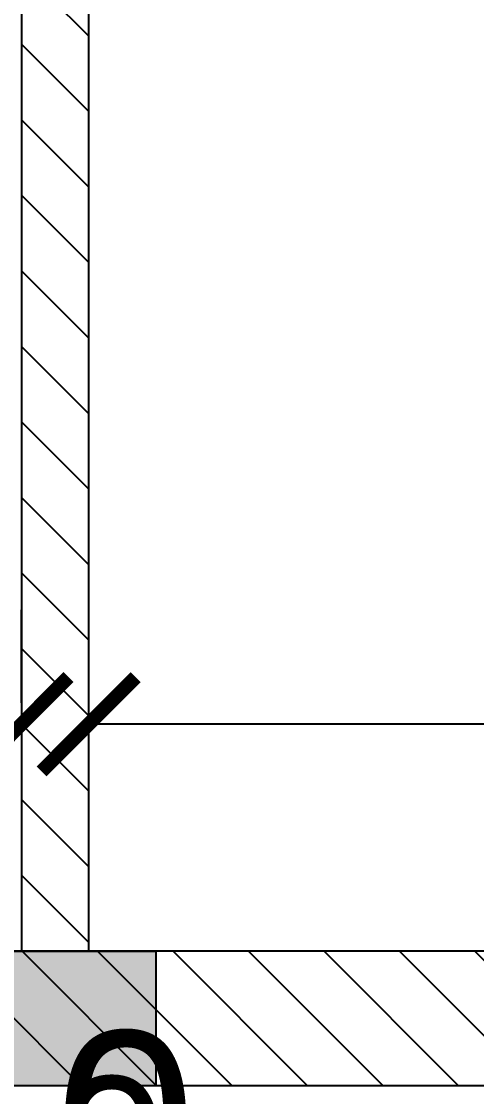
# Model space of a CAD drawing. Header units: millimetres. Extents: x -26398 to 135532, y -376633 to 43268.
# Drawn here: x 16674.6 to 16742.3, y -358682.6 to -358522.8 of the extents above; entities that cross this region are included whole.
import ezdxf

# ---------------------------------------------------------------- set-up
doc = ezdxf.new("R2010")
doc.units = ezdxf.units.MM
for name, color, linetype in [('0 @ 10', 7, 'Continuous'), ('0 @ 4.5', 7, 'Continuous'), ('0 @ 5', 7, 'Continuous'), ('0 @ 8', 7, 'Continuous'), ('DIM', 7, 'Continuous'), ('DIM @ 10', 7, 'Continuous'), ('DIM @ 4.5', 7, 'Continuous'), ('DIM @ 5', 7, 'Continuous'), ('DIM @ 8', 7, 'Continuous'), ('TƯỜNG', 52, 'Continuous')]:
    doc.layers.add(name, color=color, linetype=linetype)
doc.styles.get("Standard").update_dxf_attribs({"font": 'arial.ttf'})
doc.dimstyles.new('SCALE dimmatbang', dxfattribs={"dimscale": 70, "dimtxt": 2.7, "dimasz": 1.4, "dimexe": 1.7, "dimexo": 0.7, "dimtad": 1, "dimtoh": 1, "dimdec": 1, "dimtxsty": 'Standard', "dimblk": 'ARCHTICK', "dimcen": 2.5, "dimclrd": 1, "dimclre": 256, "dimadec": 0, "dimazin": 0, "dimtfac": 1, "dimtdec": 1, "dimtmove": 0, "dimatfit": 3, "dimfxl": 1, "dimarcsym": 0})

# ---------------------------------------------------------------- blocks, each defined once
blk = doc.blocks.new('_ArchTick')
at = {"color": 0, "linetype": 'ByBlock', "const_width": 0.15}
blk.add_lwpolyline([(-0.5, -0.5), (0.5, 0.5)], dxfattribs=at)
blk = doc.blocks.new('*D8820')
at = {"lineweight": -2, "transparency": 16777216}
for p, q in [((16674.6, -358684.15), (16674.6, -358714.25)), ((16684.6, -358684.15), (16684.6, -358714.25))]:
    blk.add_line(p, q, dxfattribs=at)
at = {"color": 1, "lineweight": -2, "transparency": 16777216}
blk.add_line((16674.6, -358706.6), (16684.6, -358706.6), dxfattribs=at)
at = {"layer": 'DEFPOINTS', "color": 0, "transparency": 16777216}
for p in [(16674.6, -358681), (16684.6, -358681), (16684.6, -358706.6)]:
    blk.add_point(p, dxfattribs=at)
at = {"color": 1, "lineweight": -2, "transparency": 16777216, "xscale": 6.3, "yscale": 6.3, "zscale": 6.3, "rotation": 180}
blk.add_blockref('_ArchTick', (16674.6, -358706.6), dxfattribs=at)
at = {"color": 1, "lineweight": -2, "transparency": 16777216, "xscale": 6.3, "yscale": 6.3, "zscale": 6.3}
blk.add_blockref('_ArchTick', (16684.6, -358706.6), dxfattribs=at)
at = {"color": 0, "transparency": 16777216, "insert": (16679.6, -358697.59), "char_height": 12.15, "attachment_point": 5}
blk.add_mtext('10', dxfattribs=at)
blk = doc.blocks.new('*D8821')
at = {"lineweight": -2, "transparency": 16777216}
for p, q in [((16674.6, -358688), (16674.6, -358723.6)), ((16684.6, -358688), (16684.6, -358723.6))]:
    blk.add_line(p, q, dxfattribs=at)
at = {"color": 1, "lineweight": -2, "transparency": 16777216}
for p, q in [((16674.6, -358706.6), (16660.6, -358706.6)), ((16674.6, -358706.6), (16684.6, -358706.6)), ((16684.6, -358706.6), (16698.6, -358706.6))]:
    blk.add_line(p, q, dxfattribs=at)
at = {"layer": 'DEFPOINTS', "color": 0, "transparency": 16777216}
for p in [(16674.6, -358681), (16684.6, -358681), (16684.6, -358706.6)]:
    blk.add_point(p, dxfattribs=at)
at = {"color": 1, "lineweight": -2, "transparency": 16777216, "xscale": 14, "yscale": 14, "zscale": 14}
blk.add_blockref('_ArchTick', (16674.6, -358706.6), dxfattribs=at)
at = {"color": 1, "lineweight": -2, "transparency": 16777216, "xscale": 14, "yscale": 14, "zscale": 14, "rotation": 180}
blk.add_blockref('_ArchTick', (16684.6, -358706.6), dxfattribs=at)
at = {"color": 0, "transparency": 16777216, "insert": (16679.6, -358686.57), "char_height": 27, "attachment_point": 5}
blk.add_mtext('10', dxfattribs=at)
blk = doc.blocks.new('*D8822')
at = {"lineweight": -2, "transparency": 16777216}
for p, q in [((16674.6, -358686.6), (16674.6, -358720.2)), ((16684.6, -358686.6), (16684.6, -358720.2))]:
    blk.add_line(p, q, dxfattribs=at)
at = {"color": 1, "lineweight": -2, "transparency": 16777216}
blk.add_line((16674.6, -358706.6), (16684.6, -358706.6), dxfattribs=at)
at = {"layer": 'DEFPOINTS', "color": 0, "transparency": 16777216}
for p in [(16674.6, -358681), (16684.6, -358681), (16684.6, -358706.6)]:
    blk.add_point(p, dxfattribs=at)
at = {"color": 1, "lineweight": -2, "transparency": 16777216, "xscale": 11.2, "yscale": 11.2, "zscale": 11.2, "rotation": 180}
blk.add_blockref('_ArchTick', (16674.6, -358706.6), dxfattribs=at)
at = {"color": 1, "lineweight": -2, "transparency": 16777216, "xscale": 11.2, "yscale": 11.2, "zscale": 11.2}
blk.add_blockref('_ArchTick', (16684.6, -358706.6), dxfattribs=at)
at = {"color": 0, "transparency": 16777216, "insert": (16679.6, -358690.57), "char_height": 21.6, "attachment_point": 5}
blk.add_mtext('10', dxfattribs=at)
blk = doc.blocks.new('*D8823')
at = {"lineweight": -2, "transparency": 16777216}
for p, q in [((16674.6, -358684.5), (16674.6, -358715.1)), ((16684.6, -358684.5), (16684.6, -358715.1))]:
    blk.add_line(p, q, dxfattribs=at)
at = {"color": 1, "lineweight": -2, "transparency": 16777216}
blk.add_line((16674.6, -358706.6), (16684.6, -358706.6), dxfattribs=at)
at = {"layer": 'DEFPOINTS', "color": 0, "transparency": 16777216}
for p in [(16674.6, -358681), (16684.6, -358681), (16684.6, -358706.6)]:
    blk.add_point(p, dxfattribs=at)
at = {"color": 1, "lineweight": -2, "transparency": 16777216, "xscale": 7, "yscale": 7, "zscale": 7, "rotation": 180}
blk.add_blockref('_ArchTick', (16674.6, -358706.6), dxfattribs=at)
at = {"color": 1, "lineweight": -2, "transparency": 16777216, "xscale": 7, "yscale": 7, "zscale": 7}
blk.add_blockref('_ArchTick', (16684.6, -358706.6), dxfattribs=at)
at = {"color": 0, "transparency": 16777216, "insert": (16679.6, -358696.58), "char_height": 13.5, "attachment_point": 5}
blk.add_mtext('10', dxfattribs=at)
blk = doc.blocks.new('*D8824')
at = {"layer": 'DEFPOINTS', "color": 0, "transparency": 16777216}
for p in [(16684.6, -358681), (16974.6, -358681), (16974.6, -358736.26)]:
    blk.add_point(p, dxfattribs=at)
at = {"layer": 'DIM', "lineweight": -2, "transparency": 16777216}
for p, q in [((16684.6, -358684.15), (16684.6, -358743.91)), ((16974.6, -358684.15), (16974.6, -358743.91))]:
    blk.add_line(p, q, dxfattribs=at)
at = {"layer": 'DIM', "color": 1, "lineweight": -2, "transparency": 16777216}
blk.add_line((16684.6, -358736.26), (16974.6, -358736.26), dxfattribs=at)
at = {"layer": 'DIM', "color": 1, "lineweight": -2, "transparency": 16777216, "xscale": 6.3, "yscale": 6.3, "zscale": 6.3, "rotation": 180}
blk.add_blockref('_ArchTick', (16684.6, -358736.26), dxfattribs=at)
at = {"layer": 'DIM', "color": 1, "lineweight": -2, "transparency": 16777216, "xscale": 6.3, "yscale": 6.3, "zscale": 6.3}
blk.add_blockref('_ArchTick', (16974.6, -358736.26), dxfattribs=at)
at = {"layer": 'DIM', "color": 0, "transparency": 16777216, "insert": (16829.6, -358727.24), "char_height": 12.15, "attachment_point": 5}
blk.add_mtext('290', dxfattribs=at)
blk = doc.blocks.new('*D8825')
at = {"layer": 'DEFPOINTS', "color": 0, "transparency": 16777216}
for p in [(16684.6, -358681), (16974.6, -358681), (16974.6, -358736.26)]:
    blk.add_point(p, dxfattribs=at)
at = {"layer": 'DIM', "lineweight": -2, "transparency": 16777216}
for p, q in [((16684.6, -358688), (16684.6, -358753.26)), ((16974.6, -358688), (16974.6, -358753.26))]:
    blk.add_line(p, q, dxfattribs=at)
at = {"layer": 'DIM', "color": 1, "lineweight": -2, "transparency": 16777216}
blk.add_line((16684.6, -358736.26), (16974.6, -358736.26), dxfattribs=at)
at = {"layer": 'DIM', "color": 1, "lineweight": -2, "transparency": 16777216, "xscale": 14, "yscale": 14, "zscale": 14, "rotation": 180}
blk.add_blockref('_ArchTick', (16684.6, -358736.26), dxfattribs=at)
at = {"layer": 'DIM', "color": 1, "lineweight": -2, "transparency": 16777216, "xscale": 14, "yscale": 14, "zscale": 14}
blk.add_blockref('_ArchTick', (16974.6, -358736.26), dxfattribs=at)
at = {"layer": 'DIM', "color": 0, "transparency": 16777216, "insert": (16829.6, -358716.22), "char_height": 27, "attachment_point": 5}
blk.add_mtext('290', dxfattribs=at)
blk = doc.blocks.new('*D8826')
at = {"layer": 'DEFPOINTS', "color": 0, "transparency": 16777216}
for p in [(16684.6, -358681), (16974.6, -358681), (16974.6, -358736.26)]:
    blk.add_point(p, dxfattribs=at)
at = {"layer": 'DIM', "lineweight": -2, "transparency": 16777216}
for p, q in [((16684.6, -358686.6), (16684.6, -358749.86)), ((16974.6, -358686.6), (16974.6, -358749.86))]:
    blk.add_line(p, q, dxfattribs=at)
at = {"layer": 'DIM', "color": 1, "lineweight": -2, "transparency": 16777216}
blk.add_line((16684.6, -358736.26), (16974.6, -358736.26), dxfattribs=at)
at = {"layer": 'DIM', "color": 1, "lineweight": -2, "transparency": 16777216, "xscale": 11.2, "yscale": 11.2, "zscale": 11.2, "rotation": 180}
blk.add_blockref('_ArchTick', (16684.6, -358736.26), dxfattribs=at)
at = {"layer": 'DIM', "color": 1, "lineweight": -2, "transparency": 16777216, "xscale": 11.2, "yscale": 11.2, "zscale": 11.2}
blk.add_blockref('_ArchTick', (16974.6, -358736.26), dxfattribs=at)
at = {"layer": 'DIM', "color": 0, "transparency": 16777216, "insert": (16829.6, -358720.23), "char_height": 21.6, "attachment_point": 5}
blk.add_mtext('290', dxfattribs=at)
blk = doc.blocks.new('*D8827')
at = {"layer": 'DEFPOINTS', "color": 0, "transparency": 16777216}
for p in [(16684.6, -358681), (16974.6, -358681), (16974.6, -358736.26)]:
    blk.add_point(p, dxfattribs=at)
at = {"layer": 'DIM', "lineweight": -2, "transparency": 16777216}
for p, q in [((16684.6, -358684.5), (16684.6, -358744.76)), ((16974.6, -358684.5), (16974.6, -358744.76))]:
    blk.add_line(p, q, dxfattribs=at)
at = {"layer": 'DIM', "color": 1, "lineweight": -2, "transparency": 16777216}
blk.add_line((16684.6, -358736.26), (16974.6, -358736.26), dxfattribs=at)
at = {"layer": 'DIM', "color": 1, "lineweight": -2, "transparency": 16777216, "xscale": 7, "yscale": 7, "zscale": 7, "rotation": 180}
blk.add_blockref('_ArchTick', (16684.6, -358736.26), dxfattribs=at)
at = {"layer": 'DIM', "color": 1, "lineweight": -2, "transparency": 16777216, "xscale": 7, "yscale": 7, "zscale": 7}
blk.add_blockref('_ArchTick', (16974.6, -358736.26), dxfattribs=at)
at = {"layer": 'DIM', "color": 0, "transparency": 16777216, "insert": (16829.6, -358726.24), "char_height": 13.5, "attachment_point": 5}
blk.add_mtext('290', dxfattribs=at)
blk = doc.blocks.new('*D8868')
at = {"layer": 'DEFPOINTS', "color": 0, "transparency": 16777216}
for p in [(16679.6, -358681), (16979.6, -358681), (16679.6, -358821.88)]:
    blk.add_point(p, dxfattribs=at)
at = {"layer": 'DIM', "lineweight": -2, "transparency": 16777216}
for p, q in [((16679.6, -358684.15), (16679.6, -358829.53)), ((16979.6, -358684.15), (16979.6, -358829.53))]:
    blk.add_line(p, q, dxfattribs=at)
at = {"layer": 'DIM', "color": 1, "lineweight": -2, "transparency": 16777216}
blk.add_line((16979.6, -358821.88), (16679.6, -358821.88), dxfattribs=at)
at = {"layer": 'DIM', "color": 1, "lineweight": -2, "transparency": 16777216, "xscale": 6.3, "yscale": 6.3, "zscale": 6.3, "rotation": 180}
blk.add_blockref('_ArchTick', (16679.6, -358821.88), dxfattribs=at)
at = {"layer": 'DIM', "color": 1, "lineweight": -2, "transparency": 16777216, "xscale": 6.3, "yscale": 6.3, "zscale": 6.3}
blk.add_blockref('_ArchTick', (16979.6, -358821.88), dxfattribs=at)
at = {"layer": 'DIM', "color": 0, "transparency": 16777216, "insert": (16829.6, -358812.86), "char_height": 12.15, "attachment_point": 5}
blk.add_mtext('300', dxfattribs=at)
blk = doc.blocks.new('*D8869')
at = {"layer": 'DEFPOINTS', "color": 0, "transparency": 16777216}
for p in [(16679.6, -358681), (16979.6, -358681), (16679.6, -358821.88)]:
    blk.add_point(p, dxfattribs=at)
at = {"layer": 'DIM', "lineweight": -2, "transparency": 16777216}
for p, q in [((16679.6, -358688), (16679.6, -358838.88)), ((16979.6, -358688), (16979.6, -358838.88))]:
    blk.add_line(p, q, dxfattribs=at)
at = {"layer": 'DIM', "color": 1, "lineweight": -2, "transparency": 16777216}
blk.add_line((16979.6, -358821.88), (16679.6, -358821.88), dxfattribs=at)
at = {"layer": 'DIM', "color": 1, "lineweight": -2, "transparency": 16777216, "xscale": 14, "yscale": 14, "zscale": 14, "rotation": 180}
blk.add_blockref('_ArchTick', (16679.6, -358821.88), dxfattribs=at)
at = {"layer": 'DIM', "color": 1, "lineweight": -2, "transparency": 16777216, "xscale": 14, "yscale": 14, "zscale": 14}
blk.add_blockref('_ArchTick', (16979.6, -358821.88), dxfattribs=at)
at = {"layer": 'DIM', "color": 0, "transparency": 16777216, "insert": (16829.6, -358801.84), "char_height": 27, "attachment_point": 5}
blk.add_mtext('300', dxfattribs=at)
blk = doc.blocks.new('*D8870')
at = {"layer": 'DEFPOINTS', "color": 0, "transparency": 16777216}
for p in [(16679.6, -358681), (16979.6, -358681), (16679.6, -358821.88)]:
    blk.add_point(p, dxfattribs=at)
at = {"layer": 'DIM', "lineweight": -2, "transparency": 16777216}
for p, q in [((16679.6, -358686.6), (16679.6, -358835.48)), ((16979.6, -358686.6), (16979.6, -358835.48))]:
    blk.add_line(p, q, dxfattribs=at)
at = {"layer": 'DIM', "color": 1, "lineweight": -2, "transparency": 16777216}
blk.add_line((16979.6, -358821.88), (16679.6, -358821.88), dxfattribs=at)
at = {"layer": 'DIM', "color": 1, "lineweight": -2, "transparency": 16777216, "xscale": 11.2, "yscale": 11.2, "zscale": 11.2, "rotation": 180}
blk.add_blockref('_ArchTick', (16679.6, -358821.88), dxfattribs=at)
at = {"layer": 'DIM', "color": 1, "lineweight": -2, "transparency": 16777216, "xscale": 11.2, "yscale": 11.2, "zscale": 11.2}
blk.add_blockref('_ArchTick', (16979.6, -358821.88), dxfattribs=at)
at = {"layer": 'DIM', "color": 0, "transparency": 16777216, "insert": (16829.6, -358805.85), "char_height": 21.6, "attachment_point": 5}
blk.add_mtext('300', dxfattribs=at)
blk = doc.blocks.new('*D8871')
at = {"layer": 'DEFPOINTS', "color": 0, "transparency": 16777216}
for p in [(16679.6, -358681), (16979.6, -358681), (16679.6, -358821.88)]:
    blk.add_point(p, dxfattribs=at)
at = {"layer": 'DIM', "lineweight": -2, "transparency": 16777216}
for p, q in [((16679.6, -358684.5), (16679.6, -358830.38)), ((16979.6, -358684.5), (16979.6, -358830.38))]:
    blk.add_line(p, q, dxfattribs=at)
at = {"layer": 'DIM', "color": 1, "lineweight": -2, "transparency": 16777216}
blk.add_line((16979.6, -358821.88), (16679.6, -358821.88), dxfattribs=at)
at = {"layer": 'DIM', "color": 1, "lineweight": -2, "transparency": 16777216, "xscale": 7, "yscale": 7, "zscale": 7, "rotation": 180}
blk.add_blockref('_ArchTick', (16679.6, -358821.88), dxfattribs=at)
at = {"layer": 'DIM', "color": 1, "lineweight": -2, "transparency": 16777216, "xscale": 7, "yscale": 7, "zscale": 7}
blk.add_blockref('_ArchTick', (16979.6, -358821.88), dxfattribs=at)
at = {"layer": 'DIM', "color": 0, "transparency": 16777216, "insert": (16829.6, -358811.86), "char_height": 13.5, "attachment_point": 5}
blk.add_mtext('300', dxfattribs=at)
blk = doc.blocks.new('*D8872')
at = {"layer": 'DEFPOINTS', "color": 0, "transparency": 16777216}
for p in [(16079.6, -358681), (16679.6, -358681), (16079.6, -358821.88)]:
    blk.add_point(p, dxfattribs=at)
at = {"layer": 'DIM', "lineweight": -2, "transparency": 16777216}
for p, q in [((16079.6, -358684.15), (16079.6, -358829.53)), ((16679.6, -358684.15), (16679.6, -358829.53))]:
    blk.add_line(p, q, dxfattribs=at)
at = {"layer": 'DIM', "color": 1, "lineweight": -2, "transparency": 16777216}
blk.add_line((16679.6, -358821.88), (16079.6, -358821.88), dxfattribs=at)
at = {"layer": 'DIM', "color": 1, "lineweight": -2, "transparency": 16777216, "xscale": 6.3, "yscale": 6.3, "zscale": 6.3, "rotation": 180}
blk.add_blockref('_ArchTick', (16079.6, -358821.88), dxfattribs=at)
at = {"layer": 'DIM', "color": 1, "lineweight": -2, "transparency": 16777216, "xscale": 6.3, "yscale": 6.3, "zscale": 6.3}
blk.add_blockref('_ArchTick', (16679.6, -358821.88), dxfattribs=at)
at = {"layer": 'DIM', "color": 0, "transparency": 16777216, "insert": (16379.6, -358812.87), "char_height": 12.15, "attachment_point": 5}
blk.add_mtext('600', dxfattribs=at)
blk = doc.blocks.new('*D8873')
at = {"layer": 'DEFPOINTS', "color": 0, "transparency": 16777216}
for p in [(16079.6, -358681), (16679.6, -358681), (16079.6, -358821.88)]:
    blk.add_point(p, dxfattribs=at)
at = {"layer": 'DIM', "lineweight": -2, "transparency": 16777216}
for p, q in [((16079.6, -358688), (16079.6, -358838.88)), ((16679.6, -358688), (16679.6, -358838.88))]:
    blk.add_line(p, q, dxfattribs=at)
at = {"layer": 'DIM', "color": 1, "lineweight": -2, "transparency": 16777216}
blk.add_line((16679.6, -358821.88), (16079.6, -358821.88), dxfattribs=at)
at = {"layer": 'DIM', "color": 1, "lineweight": -2, "transparency": 16777216, "xscale": 14, "yscale": 14, "zscale": 14, "rotation": 180}
blk.add_blockref('_ArchTick', (16079.6, -358821.88), dxfattribs=at)
at = {"layer": 'DIM', "color": 1, "lineweight": -2, "transparency": 16777216, "xscale": 14, "yscale": 14, "zscale": 14}
blk.add_blockref('_ArchTick', (16679.6, -358821.88), dxfattribs=at)
at = {"layer": 'DIM', "color": 0, "transparency": 16777216, "insert": (16379.6, -358801.85), "char_height": 27, "attachment_point": 5}
blk.add_mtext('600', dxfattribs=at)
blk = doc.blocks.new('*D8874')
at = {"layer": 'DEFPOINTS', "color": 0, "transparency": 16777216}
for p in [(16079.6, -358681), (16679.6, -358681), (16079.6, -358821.88)]:
    blk.add_point(p, dxfattribs=at)
at = {"layer": 'DIM', "lineweight": -2, "transparency": 16777216}
for p, q in [((16079.6, -358686.6), (16079.6, -358835.48)), ((16679.6, -358686.6), (16679.6, -358835.48))]:
    blk.add_line(p, q, dxfattribs=at)
at = {"layer": 'DIM', "color": 1, "lineweight": -2, "transparency": 16777216}
blk.add_line((16679.6, -358821.88), (16079.6, -358821.88), dxfattribs=at)
at = {"layer": 'DIM', "color": 1, "lineweight": -2, "transparency": 16777216, "xscale": 11.2, "yscale": 11.2, "zscale": 11.2, "rotation": 180}
blk.add_blockref('_ArchTick', (16079.6, -358821.88), dxfattribs=at)
at = {"layer": 'DIM', "color": 1, "lineweight": -2, "transparency": 16777216, "xscale": 11.2, "yscale": 11.2, "zscale": 11.2}
blk.add_blockref('_ArchTick', (16679.6, -358821.88), dxfattribs=at)
at = {"layer": 'DIM', "color": 0, "transparency": 16777216, "insert": (16379.6, -358805.85), "char_height": 21.6, "attachment_point": 5}
blk.add_mtext('600', dxfattribs=at)
blk = doc.blocks.new('*D8875')
at = {"layer": 'DEFPOINTS', "color": 0, "transparency": 16777216}
for p in [(16079.6, -358681), (16679.6, -358681), (16079.6, -358821.88)]:
    blk.add_point(p, dxfattribs=at)
at = {"layer": 'DIM', "lineweight": -2, "transparency": 16777216}
for p, q in [((16079.6, -358684.5), (16079.6, -358830.38)), ((16679.6, -358684.5), (16679.6, -358830.38))]:
    blk.add_line(p, q, dxfattribs=at)
at = {"layer": 'DIM', "color": 1, "lineweight": -2, "transparency": 16777216}
blk.add_line((16679.6, -358821.88), (16079.6, -358821.88), dxfattribs=at)
at = {"layer": 'DIM', "color": 1, "lineweight": -2, "transparency": 16777216, "xscale": 7, "yscale": 7, "zscale": 7, "rotation": 180}
blk.add_blockref('_ArchTick', (16079.6, -358821.88), dxfattribs=at)
at = {"layer": 'DIM', "color": 1, "lineweight": -2, "transparency": 16777216, "xscale": 7, "yscale": 7, "zscale": 7}
blk.add_blockref('_ArchTick', (16679.6, -358821.88), dxfattribs=at)
at = {"layer": 'DIM', "color": 0, "transparency": 16777216, "insert": (16379.6, -358811.86), "char_height": 13.5, "attachment_point": 5}
blk.add_mtext('600', dxfattribs=at)
blk = doc.blocks.new('*D8676')
at = {"layer": 'DEFPOINTS', "color": 0, "transparency": 16777216}
for p in [(16684.6, -358627.25), (16684.6, -358627.25), (16974.6, -358627.25)]:
    blk.add_point(p, dxfattribs=at)
at = {"layer": 'DIM', "lineweight": -2, "transparency": 16777216}
for p, q in [((16684.6, -358624.1), (16684.6, -358619.6)), ((16974.6, -358624.1), (16974.6, -358619.6))]:
    blk.add_line(p, q, dxfattribs=at)
at = {"layer": 'DIM', "color": 1, "lineweight": -2, "transparency": 16777216}
blk.add_line((16974.6, -358627.25), (16684.6, -358627.25), dxfattribs=at)
at = {"layer": 'DIM', "color": 1, "lineweight": -2, "transparency": 16777216, "xscale": 6.3, "yscale": 6.3, "zscale": 6.3, "rotation": 180}
blk.add_blockref('_ArchTick', (16684.6, -358627.25), dxfattribs=at)
at = {"layer": 'DIM', "color": 1, "lineweight": -2, "transparency": 16777216, "xscale": 6.3, "yscale": 6.3, "zscale": 6.3}
blk.add_blockref('_ArchTick', (16974.6, -358627.25), dxfattribs=at)
at = {"layer": 'DIM', "color": 0, "transparency": 16777216, "insert": (16829.6, -358618.23), "char_height": 12.15, "attachment_point": 5}
blk.add_mtext('290', dxfattribs=at)
blk = doc.blocks.new('*D8677')
at = {"layer": 'DEFPOINTS', "color": 0, "transparency": 16777216}
for p in [(16684.6, -358627.25), (16684.6, -358627.25), (16974.6, -358627.25)]:
    blk.add_point(p, dxfattribs=at)
at = {"layer": 'DIM', "lineweight": -2, "transparency": 16777216}
for p, q in [((16684.6, -358620.25), (16684.6, -358610.25)), ((16974.6, -358620.25), (16974.6, -358610.25))]:
    blk.add_line(p, q, dxfattribs=at)
at = {"layer": 'DIM', "color": 1, "lineweight": -2, "transparency": 16777216}
blk.add_line((16974.6, -358627.25), (16684.6, -358627.25), dxfattribs=at)
at = {"layer": 'DIM', "color": 1, "lineweight": -2, "transparency": 16777216, "xscale": 14, "yscale": 14, "zscale": 14, "rotation": 180}
blk.add_blockref('_ArchTick', (16684.6, -358627.25), dxfattribs=at)
at = {"layer": 'DIM', "color": 1, "lineweight": -2, "transparency": 16777216, "xscale": 14, "yscale": 14, "zscale": 14}
blk.add_blockref('_ArchTick', (16974.6, -358627.25), dxfattribs=at)
at = {"layer": 'DIM', "color": 0, "transparency": 16777216, "insert": (16829.6, -358607.21), "char_height": 27, "attachment_point": 5}
blk.add_mtext('290', dxfattribs=at)
blk = doc.blocks.new('*D8678')
at = {"layer": 'DEFPOINTS', "color": 0, "transparency": 16777216}
for p in [(16684.6, -358627.25), (16684.6, -358627.25), (16974.6, -358627.25)]:
    blk.add_point(p, dxfattribs=at)
at = {"layer": 'DIM', "lineweight": -2, "transparency": 16777216}
for p, q in [((16684.6, -358621.65), (16684.6, -358613.65)), ((16974.6, -358621.65), (16974.6, -358613.65))]:
    blk.add_line(p, q, dxfattribs=at)
at = {"layer": 'DIM', "color": 1, "lineweight": -2, "transparency": 16777216}
blk.add_line((16974.6, -358627.25), (16684.6, -358627.25), dxfattribs=at)
at = {"layer": 'DIM', "color": 1, "lineweight": -2, "transparency": 16777216, "xscale": 11.2, "yscale": 11.2, "zscale": 11.2, "rotation": 180}
blk.add_blockref('_ArchTick', (16684.6, -358627.25), dxfattribs=at)
at = {"layer": 'DIM', "color": 1, "lineweight": -2, "transparency": 16777216, "xscale": 11.2, "yscale": 11.2, "zscale": 11.2}
blk.add_blockref('_ArchTick', (16974.6, -358627.25), dxfattribs=at)
at = {"layer": 'DIM', "color": 0, "transparency": 16777216, "insert": (16829.6, -358611.22), "char_height": 21.6, "attachment_point": 5}
blk.add_mtext('290', dxfattribs=at)
blk = doc.blocks.new('*D8679')
at = {"layer": 'DEFPOINTS', "color": 0, "transparency": 16777216}
for p in [(16684.6, -358627.25), (16684.6, -358627.25), (16974.6, -358627.25)]:
    blk.add_point(p, dxfattribs=at)
at = {"layer": 'DIM', "lineweight": -2, "transparency": 16777216}
for p, q in [((16684.6, -358623.75), (16684.6, -358618.75)), ((16974.6, -358623.75), (16974.6, -358618.75))]:
    blk.add_line(p, q, dxfattribs=at)
at = {"layer": 'DIM', "color": 1, "lineweight": -2, "transparency": 16777216}
blk.add_line((16974.6, -358627.25), (16684.6, -358627.25), dxfattribs=at)
at = {"layer": 'DIM', "color": 1, "lineweight": -2, "transparency": 16777216, "xscale": 7, "yscale": 7, "zscale": 7, "rotation": 180}
blk.add_blockref('_ArchTick', (16684.6, -358627.25), dxfattribs=at)
at = {"layer": 'DIM', "color": 1, "lineweight": -2, "transparency": 16777216, "xscale": 7, "yscale": 7, "zscale": 7}
blk.add_blockref('_ArchTick', (16974.6, -358627.25), dxfattribs=at)
at = {"layer": 'DIM', "color": 0, "transparency": 16777216, "insert": (16829.6, -358617.23), "char_height": 13.5, "attachment_point": 5}
blk.add_mtext('290', dxfattribs=at)
blk = doc.blocks.new('*D8692')
at = {"layer": 'DEFPOINTS', "color": 0, "transparency": 16777216}
for p in [(16614.35, -358291), (16674.6, -358291), (16674.6, -358661)]:
    blk.add_point(p, dxfattribs=at)
at = {"layer": 'DIM', "lineweight": -2, "transparency": 16777216}
for p, q in [((16671.45, -358291), (16606.7, -358291)), ((16671.45, -358661), (16606.7, -358661))]:
    blk.add_line(p, q, dxfattribs=at)
at = {"layer": 'DIM', "color": 1, "lineweight": -2, "transparency": 16777216}
blk.add_line((16614.35, -358661), (16614.35, -358291), dxfattribs=at)
at = {"layer": 'DIM', "color": 1, "lineweight": -2, "transparency": 16777216, "xscale": 6.3, "yscale": 6.3, "zscale": 6.3}
for p, rotation in [((16614.35, -358291), 90), ((16614.35, -358661), 270)]:
    blk.add_blockref('_ArchTick', p, dxfattribs=dict(at, rotation=rotation))
at = {"layer": 'DIM', "color": 0, "transparency": 16777216, "insert": (16605.33, -358476), "char_height": 12.15, "attachment_point": 5, "rotation": 90}
blk.add_mtext('370', dxfattribs=at)
blk = doc.blocks.new('*D8693')
at = {"layer": 'DEFPOINTS', "color": 0, "transparency": 16777216}
for p in [(16614.35, -358291), (16674.6, -358291), (16674.6, -358661)]:
    blk.add_point(p, dxfattribs=at)
at = {"layer": 'DIM', "lineweight": -2, "transparency": 16777216}
for p, q in [((16667.6, -358291), (16597.35, -358291)), ((16667.6, -358661), (16597.35, -358661))]:
    blk.add_line(p, q, dxfattribs=at)
at = {"layer": 'DIM', "color": 1, "lineweight": -2, "transparency": 16777216}
blk.add_line((16614.35, -358661), (16614.35, -358291), dxfattribs=at)
at = {"layer": 'DIM', "color": 1, "lineweight": -2, "transparency": 16777216, "xscale": 14, "yscale": 14, "zscale": 14}
for p, rotation in [((16614.35, -358291), 90), ((16614.35, -358661), 270)]:
    blk.add_blockref('_ArchTick', p, dxfattribs=dict(at, rotation=rotation))
at = {"layer": 'DIM', "color": 0, "transparency": 16777216, "insert": (16594.3, -358476), "char_height": 27, "attachment_point": 5, "rotation": 90}
blk.add_mtext('370', dxfattribs=at)
blk = doc.blocks.new('*D8694')
at = {"layer": 'DEFPOINTS', "color": 0, "transparency": 16777216}
for p in [(16614.35, -358291), (16674.6, -358291), (16674.6, -358661)]:
    blk.add_point(p, dxfattribs=at)
at = {"layer": 'DIM', "lineweight": -2, "transparency": 16777216}
for p, q in [((16669, -358291), (16600.75, -358291)), ((16669, -358661), (16600.75, -358661))]:
    blk.add_line(p, q, dxfattribs=at)
at = {"layer": 'DIM', "color": 1, "lineweight": -2, "transparency": 16777216}
blk.add_line((16614.35, -358661), (16614.35, -358291), dxfattribs=at)
at = {"layer": 'DIM', "color": 1, "lineweight": -2, "transparency": 16777216, "xscale": 11.2, "yscale": 11.2, "zscale": 11.2}
for p, rotation in [((16614.35, -358291), 90), ((16614.35, -358661), 270)]:
    blk.add_blockref('_ArchTick', p, dxfattribs=dict(at, rotation=rotation))
at = {"layer": 'DIM', "color": 0, "transparency": 16777216, "insert": (16598.31, -358476), "char_height": 21.6, "attachment_point": 5, "rotation": 90}
blk.add_mtext('370', dxfattribs=at)
blk = doc.blocks.new('*D8695')
at = {"layer": 'DEFPOINTS', "color": 0, "transparency": 16777216}
for p in [(16614.35, -358291), (16674.6, -358291), (16674.6, -358661)]:
    blk.add_point(p, dxfattribs=at)
at = {"layer": 'DIM', "lineweight": -2, "transparency": 16777216}
for p, q in [((16671.1, -358291), (16605.85, -358291)), ((16671.1, -358661), (16605.85, -358661))]:
    blk.add_line(p, q, dxfattribs=at)
at = {"layer": 'DIM', "color": 1, "lineweight": -2, "transparency": 16777216}
blk.add_line((16614.35, -358661), (16614.35, -358291), dxfattribs=at)
at = {"layer": 'DIM', "color": 1, "lineweight": -2, "transparency": 16777216, "xscale": 7, "yscale": 7, "zscale": 7}
for p, rotation in [((16614.35, -358291), 90), ((16614.35, -358661), 270)]:
    blk.add_blockref('_ArchTick', p, dxfattribs=dict(at, rotation=rotation))
at = {"layer": 'DIM', "color": 0, "transparency": 16777216, "insert": (16604.33, -358476), "char_height": 13.5, "attachment_point": 5, "rotation": 90}
blk.add_mtext('370', dxfattribs=at)
blk = doc.blocks.new('*D8696')
at = {"layer": 'DEFPOINTS', "color": 0, "transparency": 16777216}
for p in [(16089.6, -358627.24), (16089.6, -358627.24), (16674.6, -358627.24)]:
    blk.add_point(p, dxfattribs=at)
at = {"layer": 'DIM', "lineweight": -2, "transparency": 16777216}
for p, q in [((16089.6, -358624.09), (16089.6, -358619.59)), ((16674.6, -358624.09), (16674.6, -358619.59))]:
    blk.add_line(p, q, dxfattribs=at)
at = {"layer": 'DIM', "color": 1, "lineweight": -2, "transparency": 16777216}
blk.add_line((16674.6, -358627.24), (16089.6, -358627.24), dxfattribs=at)
at = {"layer": 'DIM', "color": 1, "lineweight": -2, "transparency": 16777216, "xscale": 6.3, "yscale": 6.3, "zscale": 6.3, "rotation": 180}
blk.add_blockref('_ArchTick', (16089.6, -358627.24), dxfattribs=at)
at = {"layer": 'DIM', "color": 1, "lineweight": -2, "transparency": 16777216, "xscale": 6.3, "yscale": 6.3, "zscale": 6.3}
blk.add_blockref('_ArchTick', (16674.6, -358627.24), dxfattribs=at)
at = {"layer": 'DIM', "color": 0, "transparency": 16777216, "insert": (16382.1, -358618.23), "char_height": 12.15, "attachment_point": 5}
blk.add_mtext('585', dxfattribs=at)
blk = doc.blocks.new('*D8697')
at = {"layer": 'DEFPOINTS', "color": 0, "transparency": 16777216}
for p in [(16089.6, -358627.24), (16089.6, -358627.24), (16674.6, -358627.24)]:
    blk.add_point(p, dxfattribs=at)
at = {"layer": 'DIM', "lineweight": -2, "transparency": 16777216}
for p, q in [((16089.6, -358620.24), (16089.6, -358610.24)), ((16674.6, -358620.24), (16674.6, -358610.24))]:
    blk.add_line(p, q, dxfattribs=at)
at = {"layer": 'DIM', "color": 1, "lineweight": -2, "transparency": 16777216}
blk.add_line((16674.6, -358627.24), (16089.6, -358627.24), dxfattribs=at)
at = {"layer": 'DIM', "color": 1, "lineweight": -2, "transparency": 16777216, "xscale": 14, "yscale": 14, "zscale": 14, "rotation": 180}
blk.add_blockref('_ArchTick', (16089.6, -358627.24), dxfattribs=at)
at = {"layer": 'DIM', "color": 1, "lineweight": -2, "transparency": 16777216, "xscale": 14, "yscale": 14, "zscale": 14}
blk.add_blockref('_ArchTick', (16674.6, -358627.24), dxfattribs=at)
at = {"layer": 'DIM', "color": 0, "transparency": 16777216, "insert": (16382.1, -358607.21), "char_height": 27, "attachment_point": 5}
blk.add_mtext('585', dxfattribs=at)
blk = doc.blocks.new('*D8698')
at = {"layer": 'DEFPOINTS', "color": 0, "transparency": 16777216}
for p in [(16089.6, -358627.24), (16089.6, -358627.24), (16674.6, -358627.24)]:
    blk.add_point(p, dxfattribs=at)
at = {"layer": 'DIM', "lineweight": -2, "transparency": 16777216}
for p, q in [((16089.6, -358621.64), (16089.6, -358613.64)), ((16674.6, -358621.64), (16674.6, -358613.64))]:
    blk.add_line(p, q, dxfattribs=at)
at = {"layer": 'DIM', "color": 1, "lineweight": -2, "transparency": 16777216}
blk.add_line((16674.6, -358627.24), (16089.6, -358627.24), dxfattribs=at)
at = {"layer": 'DIM', "color": 1, "lineweight": -2, "transparency": 16777216, "xscale": 11.2, "yscale": 11.2, "zscale": 11.2, "rotation": 180}
blk.add_blockref('_ArchTick', (16089.6, -358627.24), dxfattribs=at)
at = {"layer": 'DIM', "color": 1, "lineweight": -2, "transparency": 16777216, "xscale": 11.2, "yscale": 11.2, "zscale": 11.2}
blk.add_blockref('_ArchTick', (16674.6, -358627.24), dxfattribs=at)
at = {"layer": 'DIM', "color": 0, "transparency": 16777216, "insert": (16382.1, -358611.21), "char_height": 21.6, "attachment_point": 5}
blk.add_mtext('585', dxfattribs=at)
blk = doc.blocks.new('*D8699')
at = {"layer": 'DEFPOINTS', "color": 0, "transparency": 16777216}
for p in [(16089.6, -358627.24), (16089.6, -358627.24), (16674.6, -358627.24)]:
    blk.add_point(p, dxfattribs=at)
at = {"layer": 'DIM', "lineweight": -2, "transparency": 16777216}
for p, q in [((16089.6, -358623.74), (16089.6, -358618.74)), ((16674.6, -358623.74), (16674.6, -358618.74))]:
    blk.add_line(p, q, dxfattribs=at)
at = {"layer": 'DIM', "color": 1, "lineweight": -2, "transparency": 16777216}
blk.add_line((16674.6, -358627.24), (16089.6, -358627.24), dxfattribs=at)
at = {"layer": 'DIM', "color": 1, "lineweight": -2, "transparency": 16777216, "xscale": 7, "yscale": 7, "zscale": 7, "rotation": 180}
blk.add_blockref('_ArchTick', (16089.6, -358627.24), dxfattribs=at)
at = {"layer": 'DIM', "color": 1, "lineweight": -2, "transparency": 16777216, "xscale": 7, "yscale": 7, "zscale": 7}
blk.add_blockref('_ArchTick', (16674.6, -358627.24), dxfattribs=at)
at = {"layer": 'DIM', "color": 0, "transparency": 16777216, "insert": (16382.1, -358617.22), "char_height": 13.5, "attachment_point": 5}
blk.add_mtext('585', dxfattribs=at)
blk = doc.blocks.new('*U9352')
at = {"layer": '0 @ 10'}
dim = blk.add_linear_dim(base=(16684.6, -358706.6), p1=(16674.6, -358681), p2=(16684.6, -358681), angle=180, dimstyle='SCALE dimmatbang', override={"dimscale": 10, "dimtix": 0, "dimtofl": 1, "dimtmove": 0, "dimatfit": 3}, dxfattribs=at)
dim.commit()
dim.dimension.update_dxf_attribs({"geometry": '*D8821', "text_midpoint": (16679.6, -358706.6), "dimtype": 128})
at = {"layer": '0 @ 4.5'}
dim = blk.add_linear_dim(base=(16684.6, -358706.6), p1=(16674.6, -358681), p2=(16684.6, -358681), angle=180, dimstyle='SCALE dimmatbang', override={"dimscale": 4.5, "dimtix": 0, "dimtofl": 1, "dimtmove": 0, "dimatfit": 3}, dxfattribs=at)
dim.commit()
dim.dimension.update_dxf_attribs({"geometry": '*D8820', "text_midpoint": (16679.6, -358706.6), "dimtype": 128})
at = {"layer": '0 @ 5'}
dim = blk.add_linear_dim(base=(16684.6, -358706.6), p1=(16674.6, -358681), p2=(16684.6, -358681), angle=180, dimstyle='SCALE dimmatbang', override={"dimscale": 5, "dimtix": 0, "dimtofl": 1, "dimtmove": 0, "dimatfit": 3}, dxfattribs=at)
dim.commit()
dim.dimension.update_dxf_attribs({"geometry": '*D8823', "text_midpoint": (16679.6, -358706.6), "dimtype": 128})
at = {"layer": '0 @ 8'}
dim = blk.add_linear_dim(base=(16684.6, -358706.6), p1=(16674.6, -358681), p2=(16684.6, -358681), angle=180, dimstyle='SCALE dimmatbang', override={"dimscale": 8, "dimtix": 0, "dimtofl": 1, "dimtmove": 0, "dimatfit": 3}, dxfattribs=at)
dim.commit()
dim.dimension.update_dxf_attribs({"geometry": '*D8822', "text_midpoint": (16679.6, -358706.6), "dimtype": 128})
blk = doc.blocks.new('*U9353')
at = {"layer": 'DIM @ 10'}
dim = blk.add_linear_dim(base=(16974.6, -358736.26), p1=(16684.6, -358681), p2=(16974.6, -358681), angle=180, dimstyle='SCALE dimmatbang', override={"dimscale": 10, "dimtix": 0, "dimtofl": 1, "dimtmove": 0, "dimatfit": 3}, dxfattribs=at)
dim.commit()
dim.dimension.update_dxf_attribs({"geometry": '*D8825', "text_midpoint": (16829.6, -358716.22)})
at = {"layer": 'DIM @ 4.5'}
dim = blk.add_linear_dim(base=(16974.6, -358736.26), p1=(16684.6, -358681), p2=(16974.6, -358681), angle=180, dimstyle='SCALE dimmatbang', override={"dimscale": 4.5, "dimtix": 0, "dimtofl": 1, "dimtmove": 0, "dimatfit": 3}, dxfattribs=at)
dim.commit()
dim.dimension.update_dxf_attribs({"geometry": '*D8824', "text_midpoint": (16829.6, -358727.24)})
at = {"layer": 'DIM @ 5'}
dim = blk.add_linear_dim(base=(16974.6, -358736.26), p1=(16684.6, -358681), p2=(16974.6, -358681), angle=180, dimstyle='SCALE dimmatbang', override={"dimscale": 5, "dimtix": 0, "dimtofl": 1, "dimtmove": 0, "dimatfit": 3}, dxfattribs=at)
dim.commit()
dim.dimension.update_dxf_attribs({"geometry": '*D8827', "text_midpoint": (16829.6, -358726.24)})
at = {"layer": 'DIM @ 8'}
dim = blk.add_linear_dim(base=(16974.6, -358736.26), p1=(16684.6, -358681), p2=(16974.6, -358681), angle=180, dimstyle='SCALE dimmatbang', override={"dimscale": 8, "dimtix": 0, "dimtofl": 1, "dimtmove": 0, "dimatfit": 3}, dxfattribs=at)
dim.commit()
dim.dimension.update_dxf_attribs({"geometry": '*D8826', "text_midpoint": (16829.6, -358720.23)})
blk = doc.blocks.new('*U9364')
at = {"layer": 'DIM @ 10'}
dim = blk.add_linear_dim(base=(16679.6, -358821.88), p1=(16979.6, -358681), p2=(16679.6, -358681), angle=180, dimstyle='SCALE dimmatbang', override={"dimscale": 10, "dimtix": 0, "dimtofl": 1, "dimtmove": 0, "dimatfit": 3}, dxfattribs=at)
dim.commit()
dim.dimension.update_dxf_attribs({"geometry": '*D8869', "text_midpoint": (16829.6, -358801.84)})
at = {"layer": 'DIM @ 4.5'}
dim = blk.add_linear_dim(base=(16679.6, -358821.88), p1=(16979.6, -358681), p2=(16679.6, -358681), angle=180, dimstyle='SCALE dimmatbang', override={"dimscale": 4.5, "dimtix": 0, "dimtofl": 1, "dimtmove": 0, "dimatfit": 3}, dxfattribs=at)
dim.commit()
dim.dimension.update_dxf_attribs({"geometry": '*D8868', "text_midpoint": (16829.6, -358812.86)})
at = {"layer": 'DIM @ 5'}
dim = blk.add_linear_dim(base=(16679.6, -358821.88), p1=(16979.6, -358681), p2=(16679.6, -358681), angle=180, dimstyle='SCALE dimmatbang', override={"dimscale": 5, "dimtix": 0, "dimtofl": 1, "dimtmove": 0, "dimatfit": 3}, dxfattribs=at)
dim.commit()
dim.dimension.update_dxf_attribs({"geometry": '*D8871', "text_midpoint": (16829.6, -358811.86)})
at = {"layer": 'DIM @ 8'}
dim = blk.add_linear_dim(base=(16679.6, -358821.88), p1=(16979.6, -358681), p2=(16679.6, -358681), angle=180, dimstyle='SCALE dimmatbang', override={"dimscale": 8, "dimtix": 0, "dimtofl": 1, "dimtmove": 0, "dimatfit": 3}, dxfattribs=at)
dim.commit()
dim.dimension.update_dxf_attribs({"geometry": '*D8870', "text_midpoint": (16829.6, -358805.85)})
blk = doc.blocks.new('*U9365')
at = {"layer": 'DIM @ 10'}
dim = blk.add_linear_dim(base=(16079.6, -358821.88), p1=(16679.6, -358681), p2=(16079.6, -358681), angle=180, dimstyle='SCALE dimmatbang', override={"dimscale": 10, "dimtix": 0, "dimtofl": 1, "dimtmove": 0, "dimatfit": 3}, dxfattribs=at)
dim.commit()
dim.dimension.update_dxf_attribs({"geometry": '*D8873', "text_midpoint": (16379.6, -358801.85)})
at = {"layer": 'DIM @ 4.5'}
dim = blk.add_linear_dim(base=(16079.6, -358821.88), p1=(16679.6, -358681), p2=(16079.6, -358681), angle=180, dimstyle='SCALE dimmatbang', override={"dimscale": 4.5, "dimtix": 0, "dimtofl": 1, "dimtmove": 0, "dimatfit": 3}, dxfattribs=at)
dim.commit()
dim.dimension.update_dxf_attribs({"geometry": '*D8872', "text_midpoint": (16379.6, -358812.87)})
at = {"layer": 'DIM @ 5'}
dim = blk.add_linear_dim(base=(16079.6, -358821.88), p1=(16679.6, -358681), p2=(16079.6, -358681), angle=180, dimstyle='SCALE dimmatbang', override={"dimscale": 5, "dimtix": 0, "dimtofl": 1, "dimtmove": 0, "dimatfit": 3}, dxfattribs=at)
dim.commit()
dim.dimension.update_dxf_attribs({"geometry": '*D8875', "text_midpoint": (16379.6, -358811.86)})
at = {"layer": 'DIM @ 8'}
dim = blk.add_linear_dim(base=(16079.6, -358821.88), p1=(16679.6, -358681), p2=(16079.6, -358681), angle=180, dimstyle='SCALE dimmatbang', override={"dimscale": 8, "dimtix": 0, "dimtofl": 1, "dimtmove": 0, "dimatfit": 3}, dxfattribs=at)
dim.commit()
dim.dimension.update_dxf_attribs({"geometry": '*D8874', "text_midpoint": (16379.6, -358805.85)})
blk = doc.blocks.new('*U9413')
at = {"layer": 'DIM @ 10'}
dim = blk.add_linear_dim(base=(16684.6, -358627.25), p1=(16974.6, -358627.25), p2=(16684.6, -358627.25), angle=180, dimstyle='SCALE dimmatbang', override={"dimscale": 10, "dimtix": 0, "dimtofl": 1, "dimtmove": 0, "dimatfit": 3}, dxfattribs=at)
dim.commit()
dim.dimension.update_dxf_attribs({"geometry": '*D8677', "text_midpoint": (16829.6, -358607.21)})
at = {"layer": 'DIM @ 4.5'}
dim = blk.add_linear_dim(base=(16684.6, -358627.25), p1=(16974.6, -358627.25), p2=(16684.6, -358627.25), angle=180, dimstyle='SCALE dimmatbang', override={"dimscale": 4.5, "dimtix": 0, "dimtofl": 1, "dimtmove": 0, "dimatfit": 3}, dxfattribs=at)
dim.commit()
dim.dimension.update_dxf_attribs({"geometry": '*D8676', "text_midpoint": (16829.6, -358618.23)})
at = {"layer": 'DIM @ 5'}
dim = blk.add_linear_dim(base=(16684.6, -358627.25), p1=(16974.6, -358627.25), p2=(16684.6, -358627.25), angle=180, dimstyle='SCALE dimmatbang', override={"dimscale": 5, "dimtix": 0, "dimtofl": 1, "dimtmove": 0, "dimatfit": 3}, dxfattribs=at)
dim.commit()
dim.dimension.update_dxf_attribs({"geometry": '*D8679', "text_midpoint": (16829.6, -358617.23)})
at = {"layer": 'DIM @ 8'}
dim = blk.add_linear_dim(base=(16684.6, -358627.25), p1=(16974.6, -358627.25), p2=(16684.6, -358627.25), angle=180, dimstyle='SCALE dimmatbang', override={"dimscale": 8, "dimtix": 0, "dimtofl": 1, "dimtmove": 0, "dimatfit": 3}, dxfattribs=at)
dim.commit()
dim.dimension.update_dxf_attribs({"geometry": '*D8678', "text_midpoint": (16829.6, -358611.22)})
blk = doc.blocks.new('*U9417')
at = {"layer": 'DIM @ 10'}
dim = blk.add_linear_dim(base=(16614.35, -358291), p1=(16674.6, -358661), p2=(16674.6, -358291), angle=90, dimstyle='SCALE dimmatbang', override={"dimscale": 10, "dimtix": 0, "dimtofl": 1, "dimtmove": 0, "dimatfit": 3}, dxfattribs=at)
dim.commit()
dim.dimension.update_dxf_attribs({"geometry": '*D8693', "text_midpoint": (16594.3, -358476)})
at = {"layer": 'DIM @ 4.5'}
dim = blk.add_linear_dim(base=(16614.35, -358291), p1=(16674.6, -358661), p2=(16674.6, -358291), angle=90, dimstyle='SCALE dimmatbang', override={"dimscale": 4.5, "dimtix": 0, "dimtofl": 1, "dimtmove": 0, "dimatfit": 3}, dxfattribs=at)
dim.commit()
dim.dimension.update_dxf_attribs({"geometry": '*D8692', "text_midpoint": (16605.33, -358476)})
at = {"layer": 'DIM @ 5'}
dim = blk.add_linear_dim(base=(16614.35, -358291), p1=(16674.6, -358661), p2=(16674.6, -358291), angle=90, dimstyle='SCALE dimmatbang', override={"dimscale": 5, "dimtix": 0, "dimtofl": 1, "dimtmove": 0, "dimatfit": 3}, dxfattribs=at)
dim.commit()
dim.dimension.update_dxf_attribs({"geometry": '*D8695', "text_midpoint": (16604.33, -358476)})
at = {"layer": 'DIM @ 8'}
dim = blk.add_linear_dim(base=(16614.35, -358291), p1=(16674.6, -358661), p2=(16674.6, -358291), angle=90, dimstyle='SCALE dimmatbang', override={"dimscale": 8, "dimtix": 0, "dimtofl": 1, "dimtmove": 0, "dimatfit": 3}, dxfattribs=at)
dim.commit()
dim.dimension.update_dxf_attribs({"geometry": '*D8694', "text_midpoint": (16598.31, -358476)})
blk = doc.blocks.new('*U9418')
at = {"layer": 'DIM @ 10'}
dim = blk.add_linear_dim(base=(16089.6, -358627.24), p1=(16674.6, -358627.24), p2=(16089.6, -358627.24), angle=180, dimstyle='SCALE dimmatbang', override={"dimscale": 10, "dimtix": 0, "dimtofl": 1, "dimtmove": 0, "dimatfit": 3}, dxfattribs=at)
dim.commit()
dim.dimension.update_dxf_attribs({"geometry": '*D8697', "text_midpoint": (16382.1, -358607.21)})
at = {"layer": 'DIM @ 4.5'}
dim = blk.add_linear_dim(base=(16089.6, -358627.24), p1=(16674.6, -358627.24), p2=(16089.6, -358627.24), angle=180, dimstyle='SCALE dimmatbang', override={"dimscale": 4.5, "dimtix": 0, "dimtofl": 1, "dimtmove": 0, "dimatfit": 3}, dxfattribs=at)
dim.commit()
dim.dimension.update_dxf_attribs({"geometry": '*D8696', "text_midpoint": (16382.1, -358618.23)})
at = {"layer": 'DIM @ 5'}
dim = blk.add_linear_dim(base=(16089.6, -358627.24), p1=(16674.6, -358627.24), p2=(16089.6, -358627.24), angle=180, dimstyle='SCALE dimmatbang', override={"dimscale": 5, "dimtix": 0, "dimtofl": 1, "dimtmove": 0, "dimatfit": 3}, dxfattribs=at)
dim.commit()
dim.dimension.update_dxf_attribs({"geometry": '*D8699', "text_midpoint": (16382.1, -358617.22)})
at = {"layer": 'DIM @ 8'}
dim = blk.add_linear_dim(base=(16089.6, -358627.24), p1=(16674.6, -358627.24), p2=(16089.6, -358627.24), angle=180, dimstyle='SCALE dimmatbang', override={"dimscale": 8, "dimtix": 0, "dimtofl": 1, "dimtmove": 0, "dimatfit": 3}, dxfattribs=at)
dim.commit()
dim.dimension.update_dxf_attribs({"geometry": '*D8698', "text_midpoint": (16382.1, -358611.21)})

msp = doc.modelspace()

# ---------------------------------------------------------------- hatches: boundary and pattern name
h = msp.add_hatch(color=1)
h.dxf.hatch_style = 1
h.paths.add_polyline_path([(16664.6, -358681), (16694.6, -358681), (16694.6, -358661), (16664.6, -358661)])
at = {"layer": 'TƯỜNG'}
h = msp.add_hatch(dxfattribs=at)
h.set_pattern_fill('ANSI31', color=256, scale=2.5, angle=90)
h.set_pattern_definition([(135, (13712.819, -369068.479), (-5.61266, -5.61266), [])])
h.paths.add_polyline_path([(16079.6, -358281), (16079.6, -358661), (16089.6, -358661), (16089.6, -358291), (16674.6, -358291), (16674.6, -358661), (16684.6, -358661), (16684.6, -358291), (16974.6, -358291), (16974.6, -358661), (16984.6, -358661), (16984.6, -358291), (17274.6, -358291), (17274.6, -358661), (17284.6, -358661), (17284.6, -358291), (18069.6, -358291), (18069.6, -358661), (18079.6, -358661), (18079.6, -358291), (18659.6, -358291), (18659.6, -358281), (18079.6, -358281), (16679.6, -358281)], flags=17)
h.paths.add_polyline_path([(16689.6, -358071), (16689.6, -357701), (16679.6, -357701), (16679.6, -358071), (16089.6, -358071), (16089.6, -357701), (16079.6, -357701), (16079.6, -358081), (16679.6, -358081), (17679.6, -358081), (18659.6, -358081), (18659.6, -358071), (17689.6, -358071), (17689.6, -357701), (17679.6, -357701), (17679.6, -358071)], flags=17)
h.paths.add_polyline_path([(15799.6, -358661), (15799.6, -358681), (18679.6, -358681), (18679.6, -357681), (15779.6, -357681), (15779.6, -358661), (15799.6, -358661), (15799.6, -357701), (18659.6, -357701), (18659.6, -358661)])
h.paths.add_polyline_path([(15779.6, -358661), (15779.6, -358681), (15799.6, -358681), (15799.6, -358661)], flags=17)

# ---------------------------------------------------------------- linework, layer by layer
msp.add_lwpolyline([(16694.6, -358661), (16694.6, -358681), (16664.6, -358681), (16664.6, -358661)], close=True)
for p, q in [((18659.6, -358661), (15779.6, -358661)), ((18679.6, -358681), (15779.6, -358681))]:
    msp.add_line(p, q, dxfattribs=at)
for points in [[(15779.6, -358681), (15779.6, -357681), (18679.6, -357681), (18679.6, -358681)], [(17284.6, -358661), (17284.6, -358291), (18069.6, -358291), (18069.6, -358661), (18079.6, -358661), (18079.6, -358291), (18659.6, -358291), (18659.6, -358281), (18079.6, -358281), (16679.6, -358281), (16079.6, -358281), (16079.6, -358661), (16089.6, -358661), (16089.6, -358291), (16674.6, -358291), (16674.6, -358661), (16684.6, -358661), (16684.6, -358291), (16974.6, -358291), (16974.6, -358661), (16984.6, -358661), (16984.6, -358291), (17274.6, -358291), (17274.6, -358661)]]:
    msp.add_lwpolyline(points, close=True, dxfattribs=at)

# ---------------------------------------------------------------- block references
msp.add_blockref('*U9352', (0, 0))
at = {"layer": 'DIM'}
for name in ['*U9417', '*U9418', '*U9413', '*U9365', '*U9364', '*U9353']:
    msp.add_blockref(name, (0, 0), dxfattribs=at)

doc.saveas('drawing.dxf')
